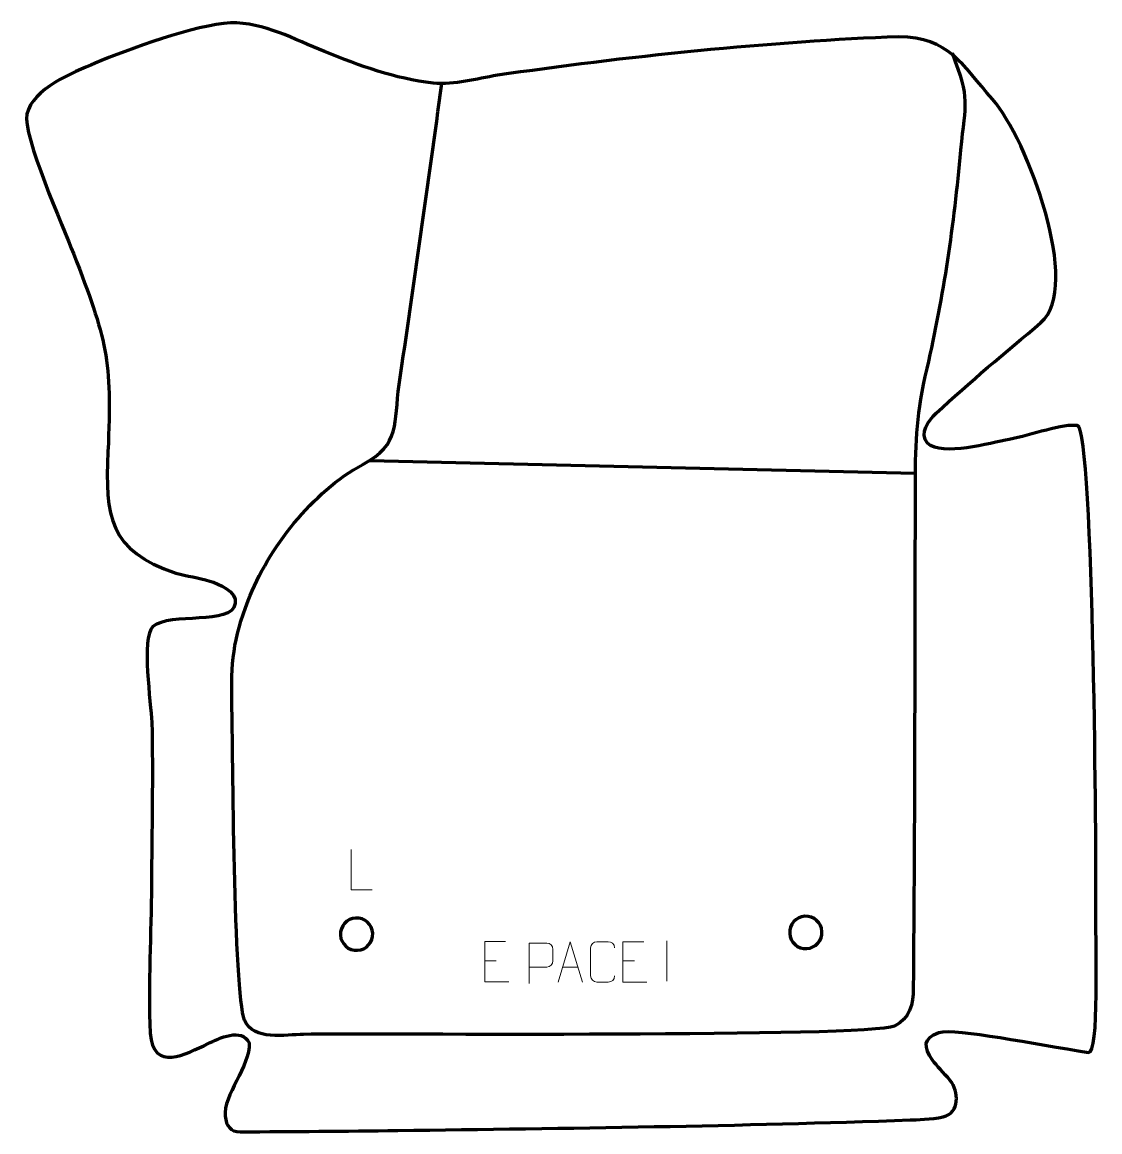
# Model space of a CAD drawing. Header units: millimetres. Extents: x 913 to 1579, y 249 to 935.
import ezdxf

# ---------------------------------------------------------------- set-up
doc = ezdxf.new("R2010")
doc.units = ezdxf.units.MM
doc.header["$MEASUREMENT"] = 0
doc.layers.add('layer 2', color=7, linetype='Continuous')
doc.layers.add('layer 3', color=7, linetype='Continuous')

msp = doc.modelspace()

# ---------------------------------------------------------------- linework, layer by layer
at = {"layer": 'layer 2', "color": 142, "lineweight": 158}
msp.add_open_spline([(1487.9917, 916.3541), (1499.2928, 886.5392), (1496.1532, 886.7608), (1493.2676, 856.0748), (1493.2676, 856.0748), (1488.8428, 809.2495), (1482.9922, 767.0544), (1472.3462, 721.1456), (1472.3462, 721.1456), (1465.9402, 693.5207), (1465.1768, 677.4369), (1465.1261, 649.2531), (1465.1261, 649.2531), (1464.9401, 545.5597), (1464.9031, 441.3863), (1463.9899, 337.755), (1463.9899, 337.755), (1463.905, 328.1248), (1462.0368, 318.8647), (1452.3143, 314.4572), (1452.3143, 314.4572), (1436.0894, 307.102), (1129.2509, 309.9636), (1086.8005, 309.2667), (1086.8005, 309.2667), (1075.7414, 309.0852), (1055.4948, 305.1022), (1050.3114, 318.1169), (1050.3114, 318.1169), (1043.4168, 335.4281), (1043.0598, 485.972), (1042.4232, 513.4507), (1042.4232, 513.4507), (1041.8365, 538.9022), (1043.2487, 553.4691), (1052.4222, 577.5825), (1052.4222, 577.5825), (1065.1943, 610.1025), (1092.2398, 645.1407), (1123.4749, 661.776), (1123.4749, 661.776), (1146.9584, 674.283), (1142.5862, 687.2727), (1145.8974, 711.2413), (1145.8974, 711.2413), (1155.1785, 773.1666), (1163.7763, 835.3386), (1172.3563, 897.374)], degree=3, knots=[0, 0, 0, 0, 0.07692308, 0.07692308, 0.07692308, 0.07692308, 0.15384615, 0.15384615, 0.15384615, 0.15384615, 0.23076923, 0.23076923, 0.23076923, 0.23076923, 0.30769231, 0.30769231, 0.30769231, 0.30769231, 0.38461538, 0.38461538, 0.38461538, 0.38461538, 0.46153846, 0.46153846, 0.46153846, 0.46153846, 0.53846154, 0.53846154, 0.53846154, 0.53846154, 0.61538462, 0.61538462, 0.61538462, 0.61538462, 0.69230769, 0.69230769, 0.69230769, 0.69230769, 0.76923077, 0.76923077, 0.76923077, 0.76923077, 0.84615385, 0.84615385, 0.84615385, 0.84615385, 1, 1, 1, 1], dxfattribs=at)
msp.add_open_spline([(1127.7371, 664.2404), (1127.7371, 664.2404), (1465.1589, 656.3563), (1465.1589, 656.3563)], degree=3, dxfattribs=at)
at = {"layer": 'layer 2', "color": 250, "lineweight": 9}
for points, knots in [([(1129.2197, 398.6123), (1129.2197, 398.6123), (1116.2706, 398.6123), (1116.2706, 398.6123), (1116.2706, 398.6123), (1116.2706, 398.6123), (1116.2706, 423.5659), (1116.2706, 423.5659)], [0, 0, 0, 0, 0.33333333, 0.33333333, 0.33333333, 0.33333333, 1, 1, 1, 1]), ([(1211.7553, 366.6769), (1211.7553, 366.6769), (1198.8814, 366.6769), (1198.8814, 366.6769), (1198.8814, 366.6769), (1198.8814, 366.6769), (1198.8814, 341.7233), (1198.8814, 341.7233), (1198.8814, 341.7233), (1198.8814, 341.7233), (1213.7472, 341.7233), (1213.7472, 341.7233)], [0, 0, 0, 0, 0.25, 0.25, 0.25, 0.25, 0.5, 0.5, 0.5, 0.5, 1, 1, 1, 1]), ([(1226.4132, 340.812), (1226.4132, 340.812), (1226.4132, 365.7656), (1226.4132, 365.7656), (1226.4132, 365.7656), (1230.0082, 365.7656), (1233.6035, 365.7656), (1237.1989, 365.7656), (1237.1989, 365.7656), (1239.5241, 365.7277), (1241.0815, 364.2376), (1241.0773, 361.8715), (1241.0773, 361.8715), (1241.0769, 359.8358), (1241.0769, 356.7765), (1241.0773, 354.7405), (1241.0773, 354.7405), (1241.0708, 352.8651), (1239.2586, 350.9232), (1237.249, 350.9041), (1237.249, 350.9041), (1237.249, 350.9041), (1226.4132, 350.9041), (1226.4132, 350.9041)], [0, 0, 0, 0, 0.14285714, 0.14285714, 0.14285714, 0.14285714, 0.28571429, 0.28571429, 0.28571429, 0.28571429, 0.42857143, 0.42857143, 0.42857143, 0.42857143, 0.57142857, 0.57142857, 0.57142857, 0.57142857, 0.71428571, 0.71428571, 0.71428571, 0.71428571, 1, 1, 1, 1]), ([(1244.3606, 341.6547), (1244.3606, 341.6547), (1251.7316, 366.6082), (1251.7316, 366.6082), (1251.7316, 366.6082), (1251.7316, 366.6082), (1259.3015, 341.6547), (1259.3015, 341.6547)], [0, 0, 0, 0, 0.33333333, 0.33333333, 0.33333333, 0.33333333, 1, 1, 1, 1]), ([(1279.2541, 345.4724), (1279.1143, 343.149), (1277.4371, 341.6694), (1275.2894, 341.6586), (1275.2894, 341.6586), (1272.9575, 341.659), (1270.6256, 341.659), (1268.2941, 341.6586), (1268.2941, 341.6586), (1266.3691, 341.5532), (1264.397, 343.4377), (1264.4082, 345.455), (1264.4082, 345.455), (1264.4086, 351.2251), (1264.4086, 356.9948), (1264.4082, 362.7641), (1264.4082, 362.7641), (1264.4124, 364.9022), (1266.1591, 366.6214), (1268.3115, 366.6079), (1268.3115, 366.6079), (1270.6372, 366.6079), (1272.9633, 366.6079), (1275.2894, 366.6079), (1275.2894, 366.6079), (1277.236, 366.6434), (1279.2274, 365.1519), (1279.2541, 362.7143)], [0, 0, 0, 0, 0.125, 0.125, 0.125, 0.125, 0.25, 0.25, 0.25, 0.25, 0.375, 0.375, 0.375, 0.375, 0.5, 0.5, 0.5, 0.5, 0.625, 0.625, 0.625, 0.625, 0.75, 0.75, 0.75, 0.75, 1, 1, 1, 1]), ([(1297.2721, 366.6082), (1297.2721, 366.6082), (1284.3982, 366.6082), (1284.3982, 366.6082), (1284.3982, 366.6082), (1284.3982, 366.6082), (1284.3982, 341.6546), (1284.3982, 341.6546), (1284.3982, 341.6546), (1284.3982, 341.6546), (1299.264, 341.6546), (1299.264, 341.6546)], [0, 0, 0, 0, 0.25, 0.25, 0.25, 0.25, 0.5, 0.5, 0.5, 0.5, 1, 1, 1, 1])]:
    msp.add_open_spline(points, degree=3, knots=knots, dxfattribs=at)
at = {"layer": 'layer 2', "color": 142, "lineweight": 200}
for points in [[(1118.2277, 361.341), (1112.7579, 362.1047), (1108.9429, 367.158), (1109.7066, 372.6278), (1109.7066, 372.6278), (1110.4704, 378.0975), (1115.5237, 381.9126), (1120.9935, 381.1488), (1120.9935, 381.1488), (1126.4632, 380.3851), (1130.2782, 375.3317), (1129.5145, 369.862), (1129.5145, 369.862), (1128.7507, 364.3922), (1123.6974, 360.5772), (1118.2277, 361.341)], [(1396.1465, 362.4068), (1390.6767, 363.1705), (1386.8617, 368.2239), (1387.6254, 373.6936), (1387.6254, 373.6936), (1388.3892, 379.1634), (1393.4425, 382.9784), (1398.9123, 382.2146), (1398.9123, 382.2146), (1404.382, 381.4509), (1408.197, 376.3976), (1407.4333, 370.9278), (1407.4333, 370.9278), (1406.6695, 365.4581), (1401.6162, 361.643), (1396.1465, 362.4068)]]:
    msp.add_open_spline(points, degree=3, knots=[0, 0, 0, 0, 0.2, 0.2, 0.2, 0.2, 0.4, 0.4, 0.4, 0.4, 0.6, 0.6, 0.6, 0.6, 1, 1, 1, 1], dxfattribs=at)
at = {"layer": 'layer 2', "color": 250, "lineweight": 9}
for points in [[(1311.5663, 367.2156), (1311.5663, 367.2156), (1311.5663, 342.2415), (1311.5663, 342.2415)], [(1198.8814, 354.7972), (1198.8814, 354.7972), (1206.0495, 354.7972), (1206.0495, 354.7972)], [(1247.0832, 350.9041), (1247.0832, 350.9041), (1256.5789, 350.9041), (1256.5789, 350.9041)], [(1284.3982, 354.7285), (1284.3982, 354.7285), (1291.5663, 354.7285), (1291.5663, 354.7285)]]:
    msp.add_open_spline(points, degree=3, dxfattribs=at)
at = {"layer": 'layer 3', "color": 242, "lineweight": 158}
msp.add_open_spline([(1576.9893, 396.2885), (1576.5509, 362.2983), (1579.4099, 296.9922), (1572.3695, 298.0994), (1572.3695, 298.0994), (1538.9579, 303.3536), (1490.9692, 313.1297), (1479.8638, 310.5406), (1479.8638, 310.5406), (1469.8359, 306.9003), (1470.3857, 301.2557), (1475.966, 293.2965), (1475.966, 293.2965), (1478.3378, 289.9138), (1482.8484, 285.4472), (1486.7935, 280.7609), (1486.7935, 280.7609), (1492.3907, 274.1123), (1492.8214, 260.5165), (1482.565, 258.2872), (1482.565, 258.2872), (1475.0361, 256.6505), (1465.9585, 256.4572), (1462.1506, 256.3241), (1462.1506, 256.3241), (1357.1125, 252.6512), (1250.1808, 251.1538), (1145.0884, 249.8537), (1145.0884, 249.8537), (1112.5623, 249.4761), (1080.1046, 249.1358), (1047.5736, 249.036), (1047.5736, 249.036), (1041.6237, 249.0177), (1038.9851, 252.7897), (1038.2727, 258.624), (1038.2727, 258.624), (1036.7548, 271.0539), (1053.9636, 289.9176), (1053.0868, 304.0786), (1053.0868, 304.0786), (1048.5331, 313.6506), (1034.5276, 306.8382), (1027.7303, 303.5868), (1027.7303, 303.5868), (1013.7693, 296.9083), (993.726, 285.7329), (991.8757, 310.0678), (991.8757, 310.0678), (990.566, 340.2285), (992.524, 371.5459), (992.6968, 401.9219), (992.6968, 401.9219), (992.8858, 435.1603), (993.705, 469.2732), (992.9139, 502.4244), (992.9139, 502.4244), (992.3953, 513.699), (986.2658, 554.3003), (993.5402, 561.4626), (993.5402, 561.4626), (1004.3802, 570.5322), (1042.2494, 561.922), (1044.5567, 575.7046), (1044.5567, 575.7046), (1045.8069, 583.1727), (1034.223, 587.9974), (1028.7711, 589.6355), (1028.7711, 589.6355), (1021.7824, 591.7355), (1014.7154, 592.657), (1007.7494, 594.5151), (1007.7494, 594.5151), (966.5239, 608.3338), (963.9585, 629.614), (965.7761, 669.7045), (965.7761, 669.7045), (968.4116, 727.2607), (965.027, 738.7869), (944.3947, 792.2774), (944.3947, 792.2774), (938.3648, 807.676), (912.7074, 865.8735), (915.6124, 878.5024), (915.6124, 878.5024), (919.2248, 894.2065), (944.0656, 904.0951), (957.7795, 909.8867), (957.7795, 909.8867), (978.2163, 918.5175), (1020.1627, 933.8159), (1041.6367, 934.8878), (1041.6367, 934.8878), (1062.437, 935.311), (1080.9027, 924.6603), (1099.6835, 917.146), (1099.6835, 917.146), (1121.9956, 908.2188), (1142.8816, 900.4132), (1166.9716, 897.6713), (1166.9716, 897.6713), (1180.4861, 896.216), (1193.5815, 900.4545), (1206.836, 902.4462), (1206.836, 902.4462), (1281.2164, 913.54), (1379.3931, 923.65), (1455.0379, 926.2841), (1455.0379, 926.2841), (1485.8737, 926.0136), (1494.4562, 908.8209), (1512.9317, 887.7631), (1512.9317, 887.7631), (1534.7448, 862.9952), (1568.7331, 771.2707), (1542.969, 749.5165), (1542.969, 749.5165), (1521.3331, 731.227), (1498.8046, 712.7193), (1478.1366, 693.4067), (1478.1366, 693.4067), (1473.5135, 689.0868), (1467.387, 681.1008), (1472.8509, 674.9175), (1472.8509, 674.9175), (1481.7344, 666.4416), (1511.8441, 675.0875), (1523.3377, 677.2813), (1523.3377, 677.2813), (1536.8617, 679.8992), (1557.1769, 687.265), (1565.5974, 685.7704), (1565.5974, 685.7704), (1575.8484, 683.1671), (1577.3484, 405.2239), (1576.9893, 396.2885)], degree=3, knots=[0, 0, 0, 0, 0.02857143, 0.02857143, 0.02857143, 0.02857143, 0.05714286, 0.05714286, 0.05714286, 0.05714286, 0.08571429, 0.08571429, 0.08571429, 0.08571429, 0.11428571, 0.11428571, 0.11428571, 0.11428571, 0.14285714, 0.14285714, 0.14285714, 0.14285714, 0.17142857, 0.17142857, 0.17142857, 0.17142857, 0.2, 0.2, 0.2, 0.2, 0.22857143, 0.22857143, 0.22857143, 0.22857143, 0.25714286, 0.25714286, 0.25714286, 0.25714286, 0.28571429, 0.28571429, 0.28571429, 0.28571429, 0.31428571, 0.31428571, 0.31428571, 0.31428571, 0.34285714, 0.34285714, 0.34285714, 0.34285714, 0.37142857, 0.37142857, 0.37142857, 0.37142857, 0.4, 0.4, 0.4, 0.4, 0.42857143, 0.42857143, 0.42857143, 0.42857143, 0.45714286, 0.45714286, 0.45714286, 0.45714286, 0.48571429, 0.48571429, 0.48571429, 0.48571429, 0.51428571, 0.51428571, 0.51428571, 0.51428571, 0.54285714, 0.54285714, 0.54285714, 0.54285714, 0.57142857, 0.57142857, 0.57142857, 0.57142857, 0.6, 0.6, 0.6, 0.6, 0.62857143, 0.62857143, 0.62857143, 0.62857143, 0.65714286, 0.65714286, 0.65714286, 0.65714286, 0.68571429, 0.68571429, 0.68571429, 0.68571429, 0.71428571, 0.71428571, 0.71428571, 0.71428571, 0.74285714, 0.74285714, 0.74285714, 0.74285714, 0.77142857, 0.77142857, 0.77142857, 0.77142857, 0.8, 0.8, 0.8, 0.8, 0.82857143, 0.82857143, 0.82857143, 0.82857143, 0.85714286, 0.85714286, 0.85714286, 0.85714286, 0.88571429, 0.88571429, 0.88571429, 0.88571429, 0.91428571, 0.91428571, 0.91428571, 0.91428571, 0.94285714, 0.94285714, 0.94285714, 0.94285714, 1, 1, 1, 1], dxfattribs=at)

doc.saveas('drawing.dxf')
